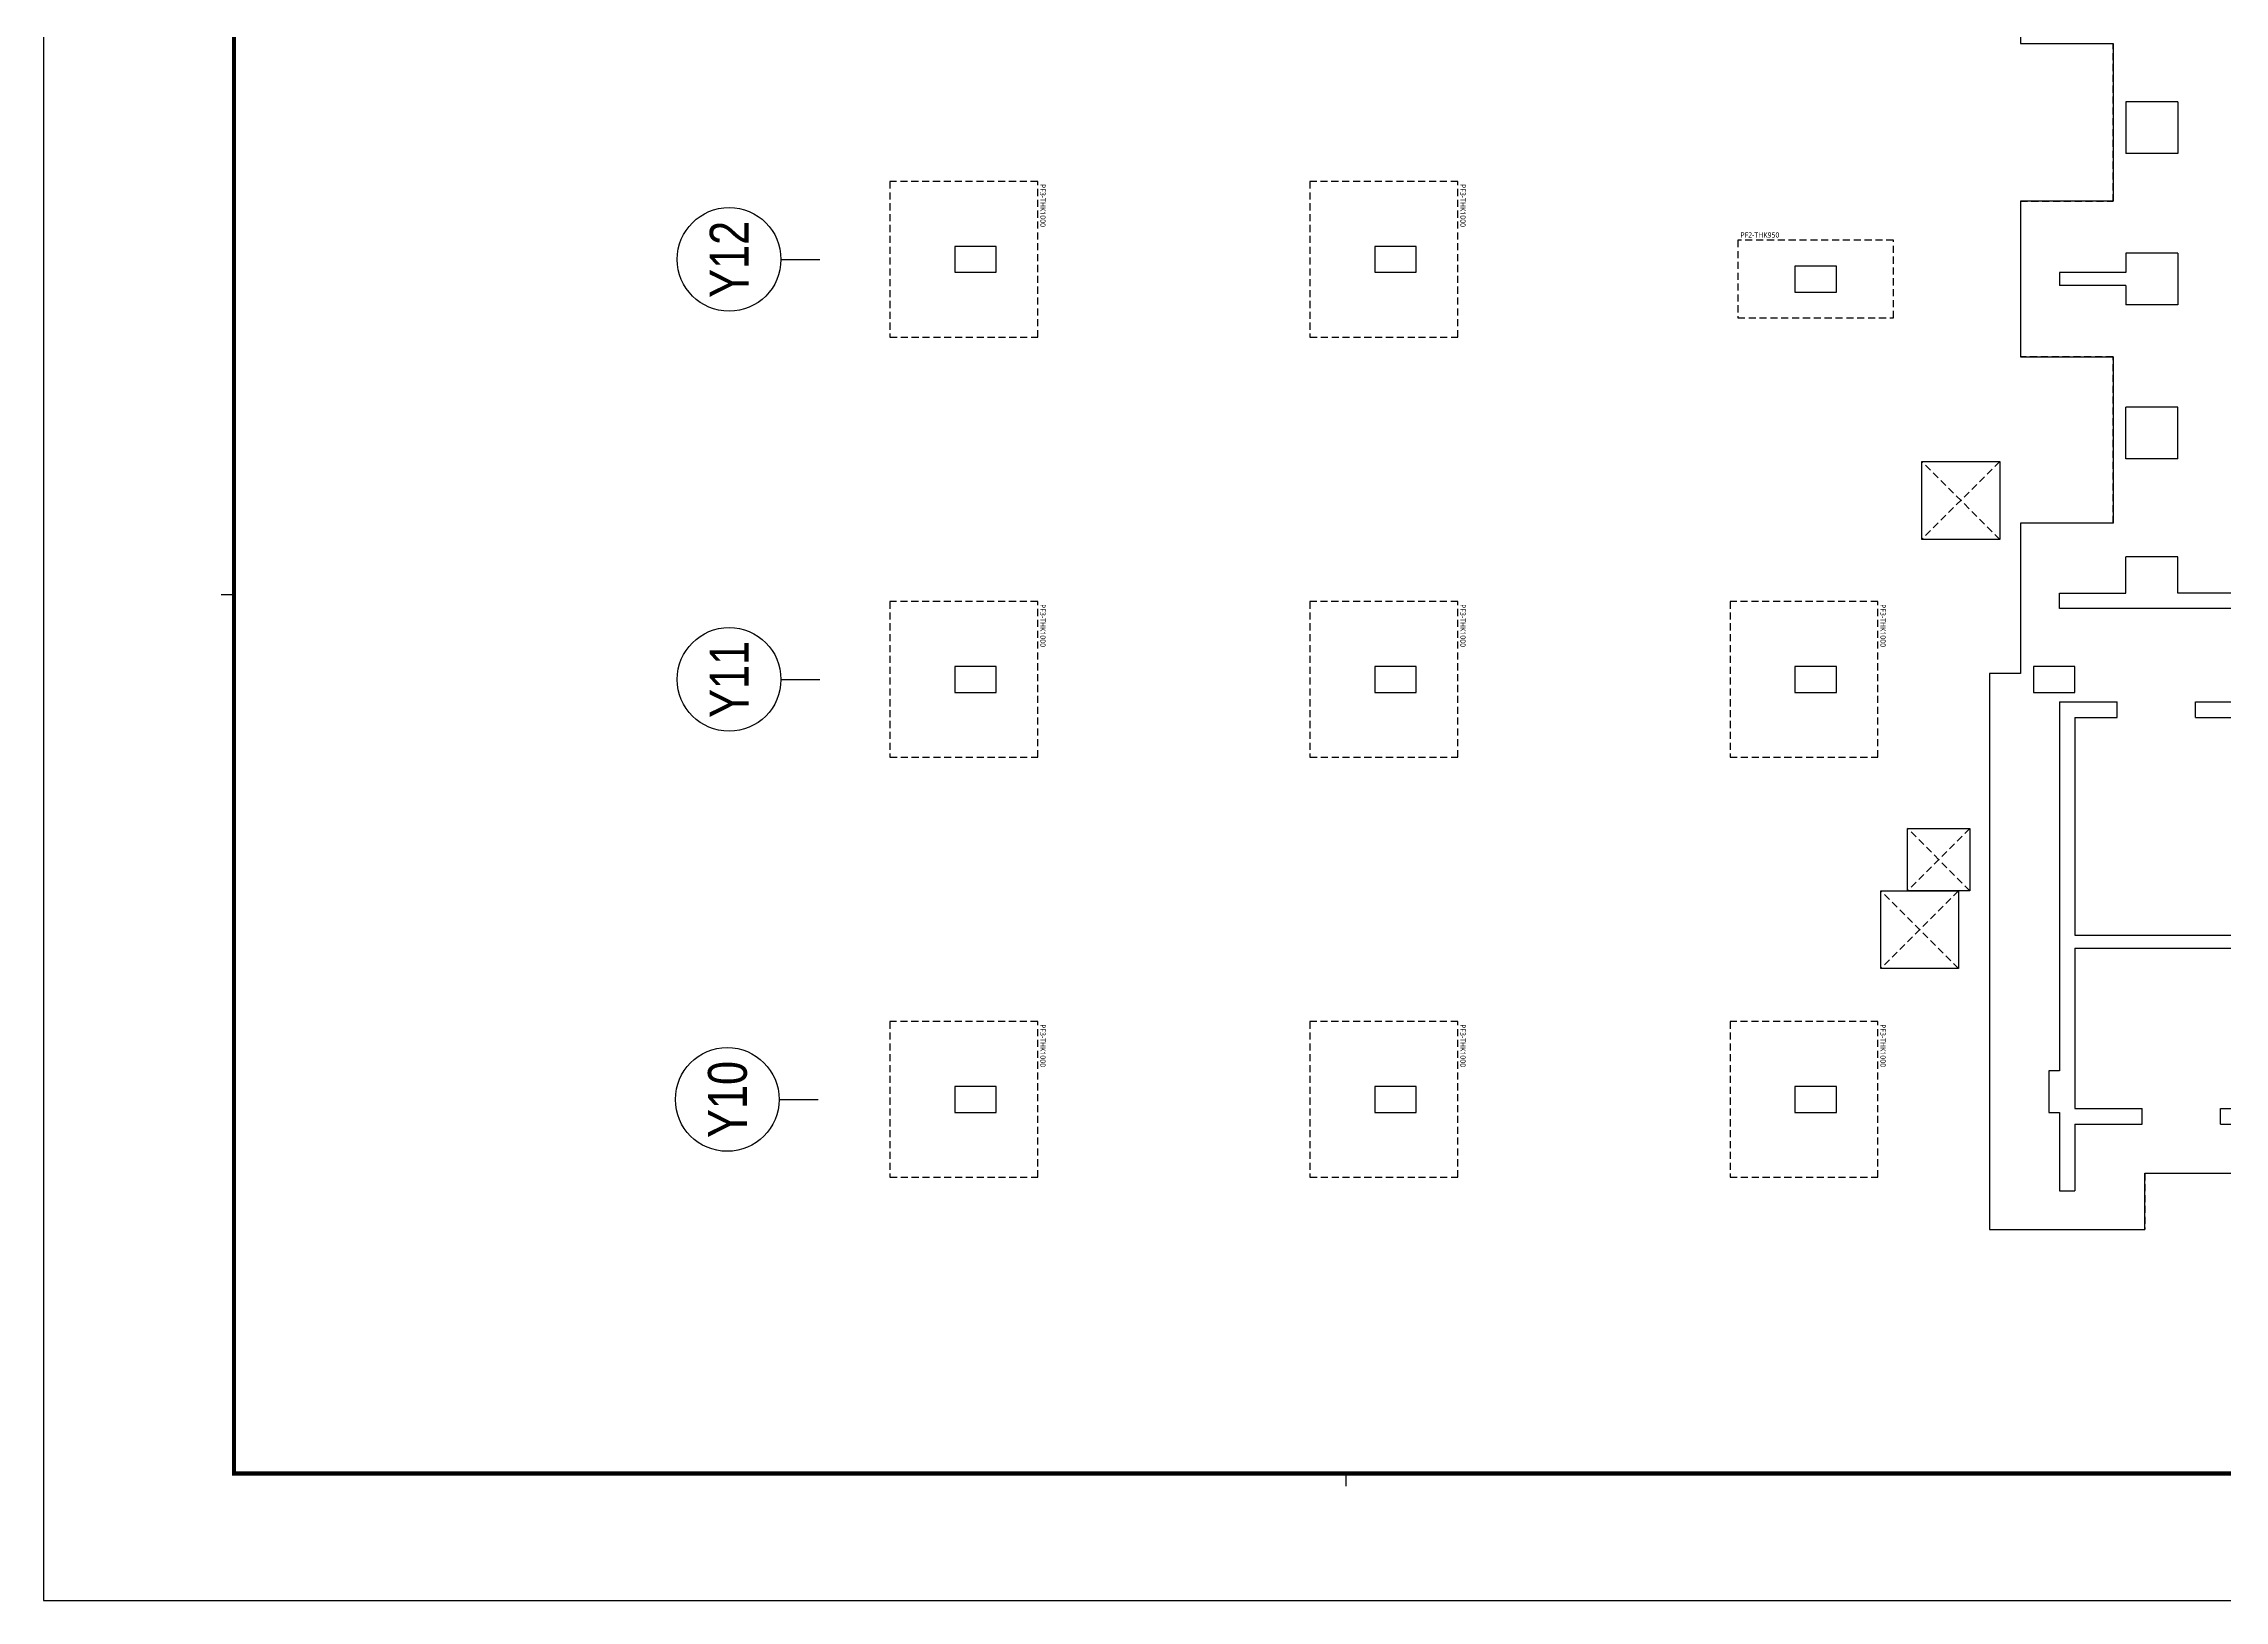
# Model space of a CAD drawing. Header units: millimetres. Extents: x 231380 to 990673, y -319231 to 132826.
# Drawn here: x 404264 to 446316, y -295994 to -265974 of the extents above; entities that cross this region are included whole.
import ezdxf
from ezdxf.enums import TextEntityAlignment as Align

# ---------------------------------------------------------------- set-up
doc = ezdxf.new("R2010")
doc.units = ezdxf.units.MM
doc.header["$LTSCALE"] = 91
doc.linetypes.add('XS-기초$0$HID', pattern=[2.3, 1.5, -0.8])
for name, color, linetype in [('00', 7, 'Continuous'), ('BUB', 7, 'Continuous'), ('XS-기초$0$MAT', 3, 'XS-기초$0$HID'), ('XS-기초$0$PILE-P', 4, 'XS-기초$0$HID'), ('XS-기초$0$WALL', 11, 'Continuous'), ('XS-기초$0$기초연단', 3, 'Continuous'), ('XS-기초$0$집수정', 21, 'Continuous'), ('XS-기초$0$집수정-우수', 6, 'Continuous')]:
    doc.layers.add(name, color=color, linetype=linetype)
doc.layers.add('TEXT', color=3, linetype='Continuous', lineweight=9)
doc.layers.add('XS-기초$0$DEFPOINT', color=144, linetype='Continuous', plot=False)
doc.styles.add('XS-기초$0$맑은고딕', font='malgun.ttf')
doc.styles.add('돋음', font='Dotum.ttf')

# ---------------------------------------------------------------- blocks, each defined once
blk = doc.blocks.new('dhs_sheet2e')
at = {"color": 7}
for p, q in [((2996.4, 15831.2), (2796.7, 15831.2)), ((20500.6, 1997.6), (20500.6, 1797.9))]:
    blk.add_line(p, q, dxfattribs=at)
blk.add_lwpolyline([(84000, 0), (84000, 59329.4), (0, 59329.4), (0, 0)], close=True, dxfattribs=at)
at = {"color": 30, "const_width": 64.9}
blk.add_lwpolyline([(81003.6, 57331.7), (2996.4, 57331.7), (2996.4, 1997.6), (81003.6, 1997.6)], close=True, dxfattribs=at)
blk = doc.blocks.new('zdfhdthasthw')
at = {"color": 255, "xscale": 0.25, "yscale": 0.25, "zscale": 0.25}
blk.add_blockref('dhs_sheet2e', (0, 0), dxfattribs=at)
blk = doc.blocks.new('XS-기초$0$PF3')
at = {"layer": 'XS-기초$0$MAT', "linetype": 'XS-기초$0$HID'}
blk.add_lwpolyline([(-1500, -1650), (1500, -1650), (1500, 1200), (-1500, 1200)], close=True, dxfattribs=at)
at = {"layer": 'XS-기초$0$DEFPOINT', "color": 1, "style": 'XS-기초$0$맑은고딕'}
blk.add_text('PF3-THK1000', height=100, dxfattribs=at).set_placement((-1450, 1300), align=Align.MIDDLE_LEFT)
blk = doc.blocks.new('XS-기초$0$PF2')
at = {"layer": 'XS-기초$0$MAT', "linetype": 'XS-기초$0$HID'}
blk.add_lwpolyline([(-1500, -750), (1500, -750), (1500, 750), (-1500, 750)], close=True, dxfattribs=at)
at = {"layer": 'XS-기초$0$DEFPOINT', "color": 1, "style": 'XS-기초$0$맑은고딕'}
blk.add_text('PF2-THK950', height=100, dxfattribs=at).set_placement((-1450, 850), align=Align.MIDDLE_LEFT)
blk = doc.blocks.new('XS-기초$0$집수정-1.2x1.2')
at = {"layer": 'XS-기초$0$집수정'}
for p, q in [((0, 0), (0, 1200)), ((0, 1200), (1200, 1200)), ((1200, 1200), (1200, 0)), ((1200, 0), (0, 0))]:
    blk.add_line(p, q, dxfattribs=at)
at = {"layer": 'XS-기초$0$집수정', "linetype": 'XS-기초$0$HID'}
for p, q in [((0, 0), (1200, 1200)), ((0, 1200), (1200, 0))]:
    blk.add_line(p, q, dxfattribs=at)
blk = doc.blocks.new('BUB')
at = {"layer": 'BUB'}
blk.add_line((0, 1500), (0, 0), dxfattribs=at)
blk.add_circle((0, 3500), 2000, dxfattribs=at)
blk = doc.blocks.new('zdhadbs')
at = {"color": 6, "linetype": 'ByBlock'}
blk.add_lwpolyline([(9540, 19330), (-3035, 19330), (-3035, 16330), (-1250, 16330), (-1250, 13080), (-3035, 13080), (-3035, 10080), (-1250, 10080), (-1250, 7040), (-3035, 7040), (-3035, 4040), (-1250, 4040), (-1250, 1000), (-3035, 1000), (-3035, -2000), (-1250, -2000), (-1250, -5205), (-3035, -5205), (-3035, -8105), (-3635, -8105), (-3635, -18830), (-635, -18830), (-635, -17745), (3315, -17745)], dxfattribs=at)
at = {"layer": 'XS-기초$0$WALL', "color": 5}
for p, q in [((0, 2920), (-1000, 2920)), ((-1000, 2920), (-1000, 1920)), ((0, 2920), (0, 1920)), ((0, 1920), (-1000, 1920)), ((-23585, 130), (-23585, -370)), ((-22785, 130), (-23585, 130)), ((-22785, -370), (-22785, 130)), ((-15485, 130), (-15485, -370)), ((-14685, 130), (-15485, 130)), ((-14685, -370), (-14685, 130)), ((0, 0), (-1000, 0)), ((0, 0), (0, -1000)), ((-23585, -370), (-22785, -370)), ((-15485, -370), (-14685, -370)), ((-7385, -250), (-7385, -750)), ((-6585, -250), (-7385, -250)), ((-6585, -750), (-6585, -250)), ((-2285, -375), (-2285, -625)), ((-1000, -375), (-2285, -375)), ((-1000, 0), (-1000, -375)), ((-7385, -750), (-6585, -750)), ((-1000, -625), (-2285, -625)), ((-1000, -625), (-1000, -1000)), ((0, -1000), (-1000, -1000)), ((-1000, -3970), (-1000, -2970)), ((0, -2970), (-1000, -2970)), ((0, -3970), (0, -2970)), ((0, -3970), (-1000, -3970)), ((-1000, -6555), (-1000, -5855)), ((0, -5855), (-1000, -5855)), ((0, -6555), (0, -5855)), ((-2285, -6855), (-2285, -6555)), ((-2285, -6555), (-1000, -6555)), ((1420, -6555), (0, -6555)), ((6640, -6855), (-2285, -6855)), ((-23585, -7970), (-23585, -8470)), ((-22785, -7970), (-23585, -7970)), ((-22785, -8470), (-22785, -7970)), ((-15485, -7970), (-15485, -8470)), ((-14685, -7970), (-15485, -7970)), ((-14685, -8470), (-14685, -7970)), ((-7385, -7970), (-7385, -8470)), ((-6585, -7970), (-7385, -7970)), ((-6585, -8470), (-6585, -7970)), ((-2785, -7970), (-2785, -8470)), ((-1985, -7970), (-2785, -7970)), ((-1985, -8470), (-1985, -7970)), ((-23585, -8470), (-22785, -8470)), ((-15485, -8470), (-14685, -8470)), ((-7385, -8470), (-6585, -8470)), ((-2785, -8470), (-1985, -8470)), ((-2285, -8655), (-1170, -8655)), ((-2285, -8655), (-2285, -15770)), ((-1170, -8955), (-1170, -8655)), ((340, -8955), (340, -8655)), ((340, -8655), (1140, -8655)), ((-1985, -8955), (-1170, -8955)), ((-1985, -8955), (-1985, -13150)), ((340, -8955), (1140, -8955)), ((-1985, -13150), (1195, -13150)), ((-1985, -13400), (1195, -13400)), ((-1985, -13400), (-1985, -16495)), ((-2285, -15770), (-2485, -15770)), ((-2485, -15770), (-2485, -16570)), ((-23585, -16070), (-23585, -16570)), ((-22785, -16070), (-23585, -16070)), ((-22785, -16570), (-22785, -16070)), ((-15485, -16070), (-15485, -16570)), ((-14685, -16070), (-15485, -16070)), ((-14685, -16570), (-14685, -16070)), ((-7385, -16070), (-7385, -16570)), ((-6585, -16070), (-7385, -16070)), ((-6585, -16570), (-6585, -16070)), ((-23585, -16570), (-22785, -16570)), ((-15485, -16570), (-14685, -16570)), ((-7385, -16570), (-6585, -16570)), ((-2485, -16570), (-2285, -16570)), ((-2285, -16570), (-2285, -18080)), ((-1985, -16495), (-685, -16495)), ((-1985, -16795), (-685, -16795)), ((-1985, -16795), (-1985, -18080)), ((-685, -16795), (-685, -16495)), ((825, -16495), (1115, -16495)), ((825, -16795), (825, -16495)), ((825, -16795), (1115, -16795)), ((-2285, -18080), (-1985, -18080))]:
    blk.add_line(p, q, dxfattribs=at)
at = {"layer": 'XS-기초$0$기초연단', "linetype": 'XS-기초$0$HID'}
for p, q in [((-1250, 1000), (-1250, 4040)), ((-3035, 1000), (-1250, 1000)), ((-3035, 1000), (-3035, -2000)), ((-1250, -2000), (-3035, -2000)), ((-1250, -5205), (-1250, -2000)), ((-1250, -5205), (-3035, -5205)), ((-3035, -5205), (-3035, -8105)), ((-3635, -8105), (-3635, -18830)), ((-3035, -8105), (-3635, -8105)), ((-635, -17745), (3315, -17745)), ((-635, -17745), (-635, -18830)), ((-3635, -18830), (-635, -18830))]:
    blk.add_line(p, q, dxfattribs=at)
at = {"layer": 'XS-기초$0$집수정-우수', "linetype": 'XS-기초$0$HID'}
for p, q in [((-3435, -4020), (-4935, -5520)), ((-3435, -5520), (-4935, -4020)), ((-4230, -12295), (-5730, -13795)), ((-4230, -13795), (-5730, -12295))]:
    blk.add_line(p, q, dxfattribs=at)
at = {"layer": 'XS-기초$0$집수정-우수'}
for points in [[(-3435, -5520), (-4935, -5520), (-4935, -4020), (-3435, -4020)], [(-4230, -13795), (-5730, -13795), (-5730, -12295), (-4230, -12295)]]:
    blk.add_lwpolyline(points, close=True, dxfattribs=at)
at = {"layer": 'BUB', "xscale": 0.5, "yscale": 0.5, "zscale": 0.5, "rotation": 90}
for p in [(-26187, -120), (-26187, -8220), (-26222, -16320)]:
    blk.add_blockref('BUB', p, dxfattribs=at)
at = {"layer": 'XS-기초$0$PILE-P', "rotation": 270}
for p in [(-23185, -120), (-15085, -120), (-23185, -8220), (-15085, -8220), (-6985, -8220), (-23185, -16320), (-15085, -16320), (-6985, -16320)]:
    blk.add_blockref('XS-기초$0$PF3', p, dxfattribs=at)
at = {"layer": 'XS-기초$0$PILE-P'}
blk.add_blockref('XS-기초$0$PF2', (-6985, -500), dxfattribs=at)
at = {"layer": 'XS-기초$0$집수정', "rotation": 180}
blk.add_blockref('XS-기초$0$집수정-1.2x1.2', (-4010, -11095), dxfattribs=at)
at = {"layer": 'TEXT', "style": '돋음', "width": 0.85}
for s, p in [('Y12', (-27934, -120)), ('Y11', (-27934, -8220)), ('Y10', (-27969, -16320))]:
    blk.add_text(s, height=750, rotation=90, dxfattribs=at).set_placement(p, align=Align.MIDDLE_CENTER)

msp = doc.modelspace()

# ---------------------------------------------------------------- block references
at = {"xscale": 4.899999969432586, "yscale": 4.899999969432586, "zscale": 4.899999969432586}
msp.add_blockref('zdfhdthasthw', (404263.6, -295994), dxfattribs=at)
at = {"layer": '00'}
msp.add_blockref('zdhadbs', (445418.5, -270013.7), dxfattribs=at)

doc.saveas('drawing.dxf')
